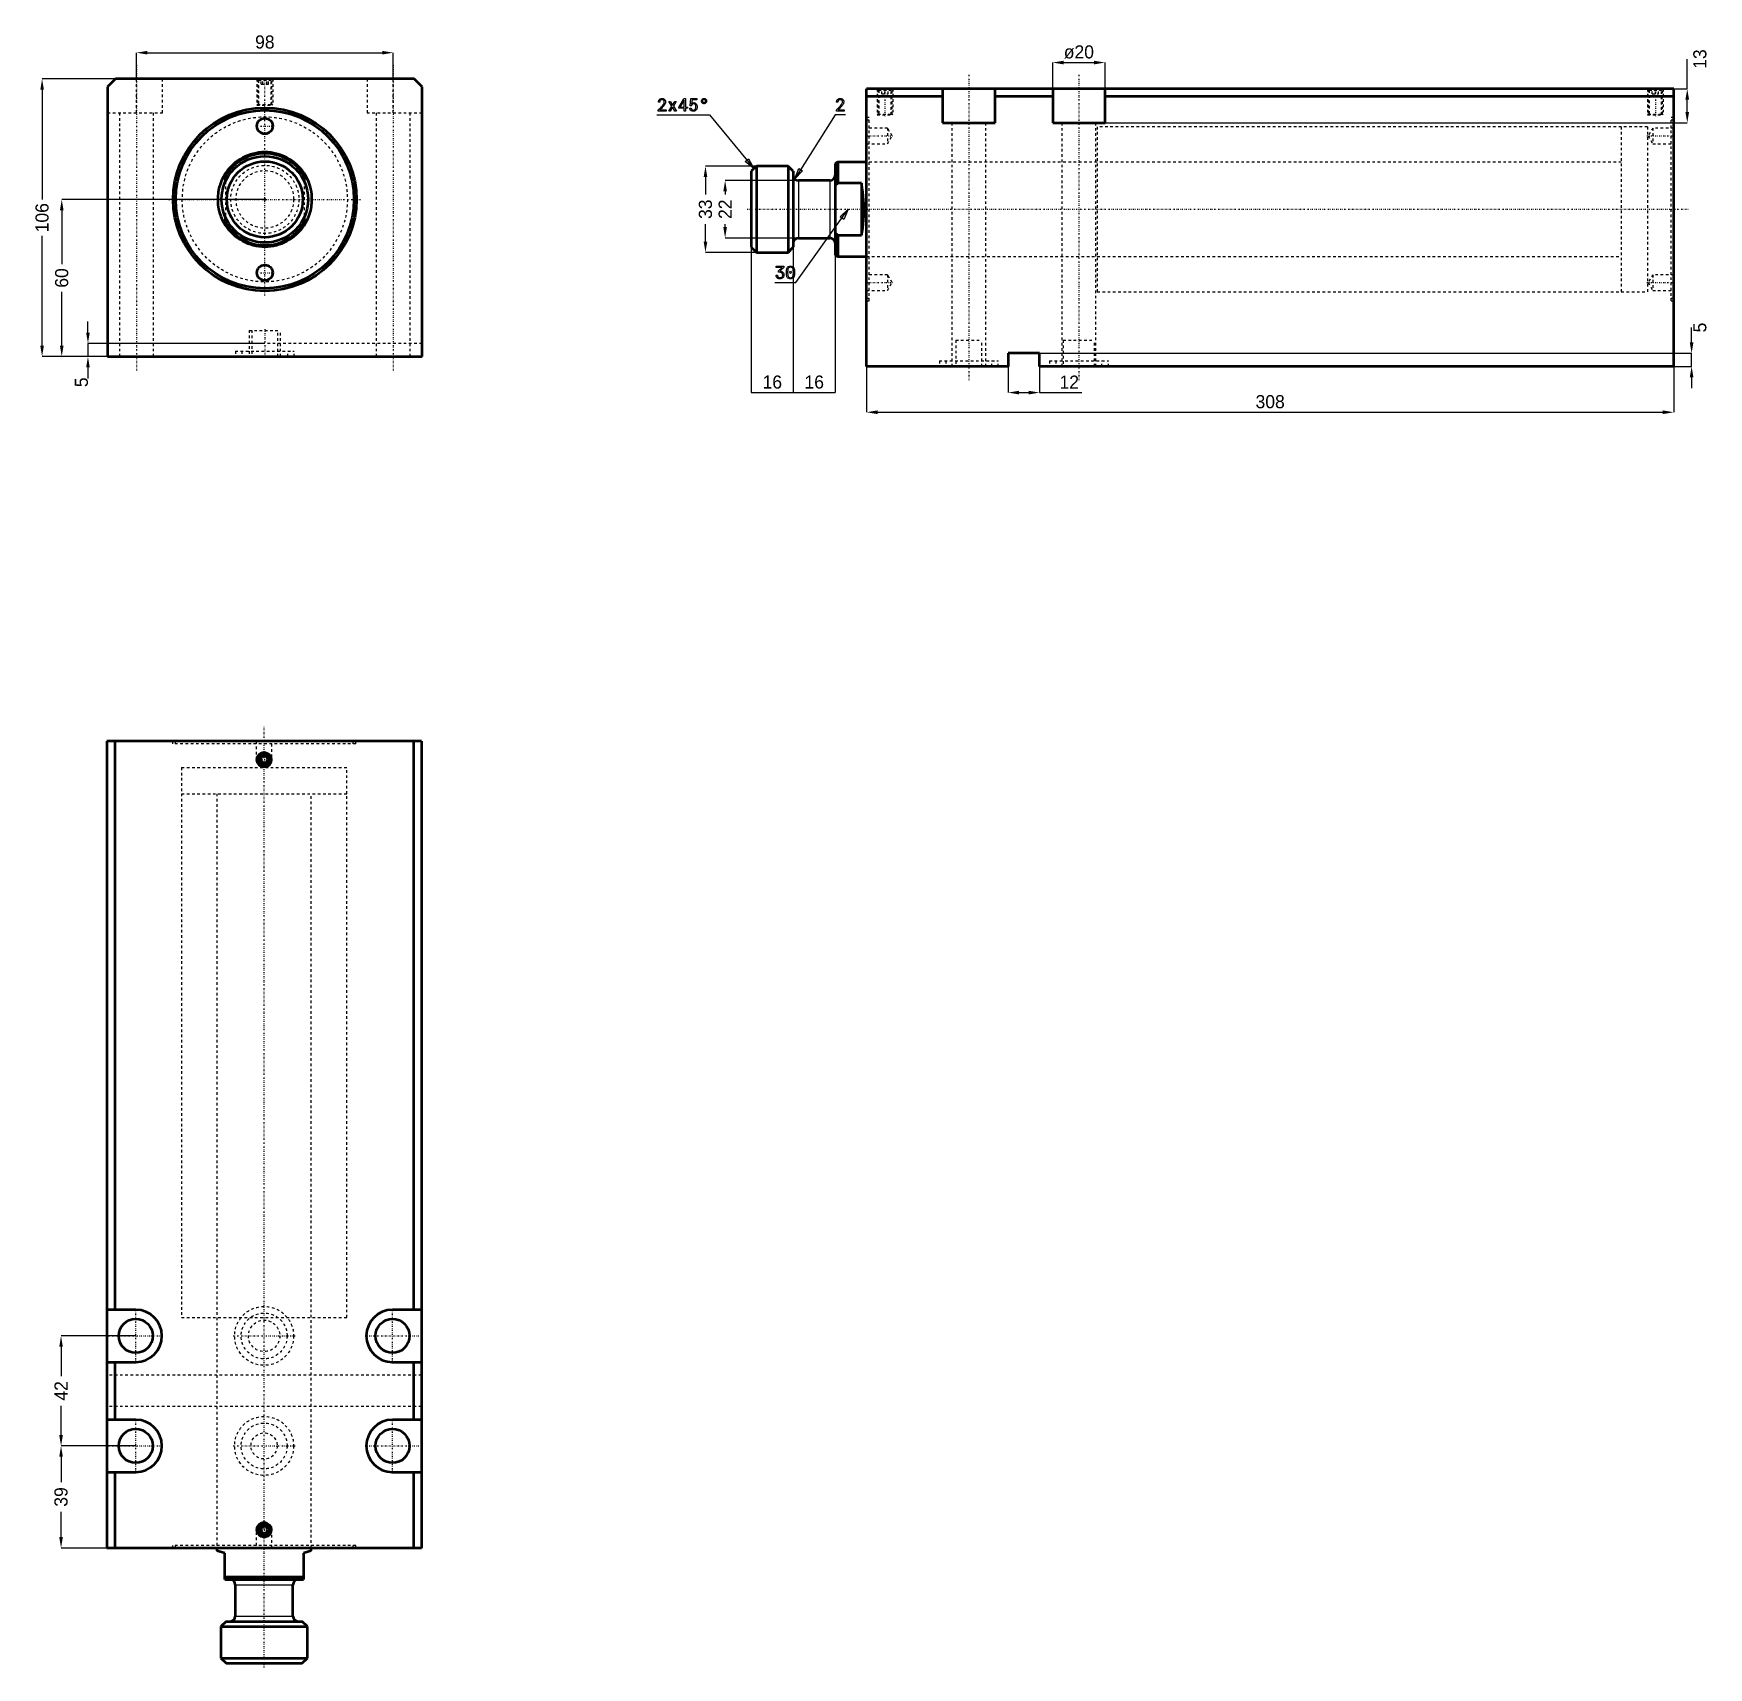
# Model space of a CAD drawing. Header units: millimetres. Extents: x -88 to 551, y -560 to 63.
import ezdxf

# ---------------------------------------------------------------- set-up
doc = ezdxf.new("R2010")
doc.units = ezdxf.units.MM
doc.linetypes.add('Center', pattern=[1.5, 0.45, -0.5, 0.05, -0.5])
doc.linetypes.add('Dashed', pattern=[2, 1, -1])
for name, color, linetype, lineweight in [('2d ConnectionPoints', 7, 'Continuous', 50), ('AM_0', 7, 'Continuous', 50), ('AM_4', 3, 'Continuous', 25), ('AM_5', 3, 'Continuous', 25), ('AM_7', 7, 'Center', 25), ('AM_9', 6, 'Dashed', 25)]:
    doc.layers.add(name, color=color, linetype=linetype, lineweight=lineweight)
doc.dimstyles.new('ISO-25', dxfattribs={"dimtxt": 2.5, "dimasz": 2.5, "dimexe": 1.25, "dimexo": 0.625, "dimtad": 1, "dimtxsty": 'Standard', "dimcen": 2.5, "dimadec": 0, "dimazin": 0, "dimtfac": 1, "dimtmove": 0, "dimatfit": 3, "dimfxl": 0, "dimarcsym": 0})

# ---------------------------------------------------------------- blocks, each defined once
blk = doc.blocks.new('1_JECX_MF_TLA_63_200_0_rod__0_in_JECX_MF_160_TLA_63_200_0__0')
at = {"layer": 'AM_0'}
for p, q in [((-15, 6.87), (-15, 9.95)), ((15, 9.95), (15, 6.87)), ((-15, -9.95), (-15, -6.87)), ((15, -6.87), (15, -9.95))]:
    blk.add_line(p, q, dxfattribs=at)
for points in [[(-15, 9.95), (-15.81, 8.6), (-16.5, 7.19), (-17.06, 5.73), (-17.5, 4.22), (-17.8, 2.68), (-17.97, 1.12), (-17.99, -0.45), (-17.89, -2.02), (-17.64, -3.57), (-17.26, -5.1), (-16.75, -6.58), (-16.12, -8.02), (-15.36, -9.39), (-15, -9.95)], [(15, -9.95), (15.81, -8.6), (16.5, -7.19), (17.06, -5.73), (17.5, -4.22), (17.8, -2.68), (17.97, -1.12), (17.99, 0.45), (17.89, 2.02), (17.64, 3.57), (17.26, 5.1), (16.75, 6.58), (16.12, 8.02), (15.36, 9.39), (15, 9.95)]]:
    blk.add_lwpolyline(points, dxfattribs=at)
for radius in [16.5, 14.5]:
    blk.add_circle((0, 0), radius, dxfattribs=at)
for radius, start, end in [(18, 33.55731, 146.44269), (17.5, 31.00272, 148.99728), (17.5, 211.00272, 328.99728), (18, 213.55731, 326.44269)]:
    blk.add_arc((0, 0), radius, start, end, dxfattribs=at)
at = {"layer": 'AM_9'}
for p, q in [((-15, 6.87), (-15, -6.87)), ((15, 6.87), (15, -6.87))]:
    blk.add_line(p, q, dxfattribs=at)
for radius in [13, 11]:
    blk.add_circle((0, 0), radius, dxfattribs=at)
blk = doc.blocks.new('2_JECX_MF_EXLA_63_200_0_body__0_in_JECX_MF_160_TLA_63_200_0__0')
at = {"layer": 'AM_0'}
for p, q in [((-57, 46), (-60, 43)), ((57, 46), (-57, 46)), ((60, 43), (57, 46)), ((-60, 43), (-60, -60)), ((60, -60), (60, 43)), ((-60, -60), (60, -60))]:
    blk.add_line(p, q, dxfattribs=at)
for centre, radius in [((0, 0), 35), ((0, 0), 34), ((0, 28), 3), ((0, -28), 3)]:
    blk.add_circle(centre, radius, dxfattribs=at)
at = {"layer": 'AM_5', "linetype": 'Dashed'}
for p, q in [((-3, 46), (-3, 36)), ((3, 46), (3, 36))]:
    blk.add_line(p, q, dxfattribs=at)
at = {"layer": 'AM_7'}
for p, q in [((-49, 51.3), (-49, -65.3)), ((49, 51.3), (49, -65.3)), ((0, -36.75), (0, 46.5)), ((-3.15, 28), (3.15, 28)), ((-36.75, 0), (36.75, 0)), ((-3.15, -28), (3.15, -28)), ((0, -49.5), (0, -60.5))]:
    blk.add_line(p, q, dxfattribs=at)
at = {"layer": 'AM_9'}
for p, q in [((-49, 33), (-49, 46)), ((-39, 33), (-39, 46)), ((-3, 46), (-2.73, 45.73)), ((-2.73, 45.73), (-2.73, 36.27)), ((-2.73, 45.73), (2.73, 45.73)), ((-1.9, 46), (-2.4, 45.5)), ((-2.4, 45.5), (2.4, 45.5)), ((-2.4, 45.5), (-2.4, 36)), ((-1.44, 44), (-1.44, 46)), ((-0.72, 44), (-0.72, 46)), ((0.72, 44), (0.72, 46)), ((1.44, 44), (1.44, 46)), ((2.4, 45.5), (1.9, 46)), ((2.4, 36), (2.4, 45.5)), ((2.73, 45.73), (3, 46)), ((2.73, 36.27), (2.73, 45.73)), ((39, 46), (39, 33)), ((49, 33), (49, 46)), ((-1.44, 44), (1.44, 44)), ((-60, 33), (-39, 33)), ((-55.5, 33), (-55.5, -60)), ((-42.5, -60), (-42.5, 33)), ((-2.73, 36.27), (-3, 36)), ((-3, 36), (3, 36)), ((-2.73, 36.27), (2.73, 36.27)), ((3, 36), (2.73, 36.27)), ((39, 33), (60, 33)), ((42.5, 33), (42.5, -60)), ((55.5, -60), (55.5, 33)), ((-6, -50), (6, -50)), ((-6, -50), (-6, -60)), ((-5, -50), (-5, -60)), ((5, -60), (5, -50)), ((6, -60), (6, -50)), ((60, -55), (-60, -55)), ((-11.25, -57.9), (11.25, -57.9)), ((-11.25, -57.9), (-11.25, -60)), ((-8.75, -57.9), (-8.75, -60)), ((8.75, -60), (8.75, -57.9)), ((11.25, -60), (11.25, -57.9))]:
    blk.add_line(p, q, dxfattribs=at)
blk.add_circle((0, 0), 31.5, dxfattribs=at)
blk = doc.blocks.new('*D3')
at = {"layer": 'AM_5', "color": 0, "lineweight": -2}
for p, q in [((-49, 46), (-49, 56)), ((-44.83, 56), (44.83, 56)), ((49, 46), (49, 56))]:
    blk.add_line(p, q, dxfattribs=at)
at = {"layer": 'AM_5', "color": 0}
for points in [[(-44.83, 56.69), (-44.83, 55.31), (-49, 56)], [(44.83, 55.31), (44.83, 56.69), (49, 56)]]:
    blk.add_solid(points, dxfattribs=at)
at = {"layer": 'Defpoints', "color": 0}
for p in [(49, 56), (-49, 46), (49, 46)]:
    blk.add_point(p, dxfattribs=at)
at = {"layer": 'AM_5', "color": 0, "insert": (0, 60.05), "char_height": 5, "attachment_point": 5}
blk.add_mtext('98', dxfattribs=at)
blk = doc.blocks.new('*D4')
at = {"layer": 'AM_5', "color": 0, "lineweight": -2}
for p, q in [((-57, 46), (-85, 46)), ((-85, 41.83), (-85, -0.03)), ((-85, -55.83), (-85, -13.97)), ((-60, -60), (-85, -60))]:
    blk.add_line(p, q, dxfattribs=at)
at = {"layer": 'AM_5', "color": 0}
for points in [[(-84.31, 41.83), (-85.69, 41.83), (-85, 46)], [(-85.69, -55.83), (-84.31, -55.83), (-85, -60)]]:
    blk.add_solid(points, dxfattribs=at)
at = {"layer": 'Defpoints', "color": 0}
for p in [(-57, 46), (-85, -60), (-60, -60)]:
    blk.add_point(p, dxfattribs=at)
at = {"layer": 'AM_5', "color": 0, "insert": (-85, -7), "char_height": 5, "attachment_point": 5, "rotation": 90}
blk.add_mtext('106', dxfattribs=at)
blk = doc.blocks.new('*D5')
at = {"layer": 'AM_5', "color": 0, "lineweight": -2}
for p, q in [((0, 0), (-77.5, 0)), ((-77.5, -4.17), (-77.5, -24.69)), ((-77.5, -55.83), (-77.5, -35.31)), ((-60, -60), (-77.5, -60))]:
    blk.add_line(p, q, dxfattribs=at)
at = {"layer": 'AM_5', "color": 0}
for points in [[(-76.81, -4.17), (-78.19, -4.17), (-77.5, 0)], [(-78.19, -55.83), (-76.81, -55.83), (-77.5, -60)]]:
    blk.add_solid(points, dxfattribs=at)
at = {"layer": 'Defpoints', "color": 0}
for p in [(0, 0), (-77.5, -60), (-60, -60)]:
    blk.add_point(p, dxfattribs=at)
at = {"layer": 'AM_5', "color": 0, "insert": (-77.5, -30), "char_height": 5, "attachment_point": 5, "rotation": 90}
blk.add_mtext('60', dxfattribs=at)
blk = doc.blocks.new('*D6')
at = {"layer": 'AM_5', "color": 0, "lineweight": -2}
for p, q in [((-67.5, -50.83), (-67.5, -46.67)), ((0, -55), (-67.5, -55)), ((-67.5, -55), (-67.5, -60)), ((-60, -60), (-67.5, -60)), ((-67.5, -64.17), (-67.5, -68.33))]:
    blk.add_line(p, q, dxfattribs=at)
at = {"layer": 'AM_5', "color": 0}
for points in [[(-68.19, -50.83), (-66.81, -50.83), (-67.5, -55)], [(-66.81, -64.17), (-68.19, -64.17), (-67.5, -60)]]:
    blk.add_solid(points, dxfattribs=at)
at = {"layer": 'Defpoints', "color": 0}
for p in [(0, -55), (-67.5, -60), (-60, -60)]:
    blk.add_point(p, dxfattribs=at)
at = {"layer": 'AM_5', "color": 0, "insert": (-70, -69.83), "char_height": 5, "attachment_point": 5, "rotation": 90}
blk.add_mtext('5', dxfattribs=at)
blk = doc.blocks.new('1_JECX_MF_TLA_63_200_0_rod__0_in_JECX_MF_160_TLA_63_200_0__4')
at = {"layer": 'AM_0'}
for p, q in [((-18, 0), (-18, -1.03)), ((18, -1.03), (18, 0)), ((-15, -2), (-18, -1.03)), ((-15, -12), (-15, -2)), ((18, -1.03), (15, -2)), ((15, -2), (15, -12)), ((-15, -11), (15, -11)), ((-15, -12), (15, -12)), ((-11, -14), (-11, -26)), ((11, -26), (11, -14)), ((-14.5, -28), (-16.5, -30)), ((-16.5, -30), (16.5, -30)), ((-16.5, -30), (-16.5, -42)), ((-14.5, -28), (14.5, -28)), ((16.5, -30), (14.5, -28)), ((16.5, -42), (16.5, -30)), ((-16.5, -42), (-14.5, -44)), ((-16.5, -42), (16.5, -42)), ((-14.5, -44), (14.5, -44)), ((14.5, -44), (16.5, -42))]:
    blk.add_line(p, q, dxfattribs=at)
for centre, start, end in [((-13, -14), 360, 90), ((13, -14), 90, 180), ((-13, -26), 270, 0), ((13, -26), 180, 270)]:
    blk.add_arc(centre, 2, start, end, dxfattribs=at)
at = {"layer": 'AM_4'}
for p, q in [((-11, -14), (11, -14)), ((-11, -26), (11, -26))]:
    blk.add_line(p, q, dxfattribs=at)
at = {"layer": 'AM_7'}
blk.add_line((0, -45.6), (0, 313.5), dxfattribs=at)
at = {"layer": 'AM_9'}
for p, q in [((-31.5, 298), (31.5, 298)), ((-31.5, 298), (-31.5, 288)), ((31.5, 288), (31.5, 298)), ((-31.5, 288), (31.5, 288)), ((-18, 288), (-18, 0)), ((18, 0), (18, 288))]:
    blk.add_line(p, q, dxfattribs=at)
blk = doc.blocks.new('2_JECX_MF_EXLA_63_200_0_body__0_in_JECX_MF_160_TLA_63_200_0__4')
at = {"layer": 'AM_0'}
for p, q in [((60, 308), (-60, 308)), ((-60, 308), (-60, 0)), ((-57, 308), (-57, 91)), ((57, 308), (57, 91)), ((60, 308), (60, 0)), ((-0.72, 302.25), (-1.44, 301)), ((-1.44, 301), (-0.72, 299.75)), ((0.72, 302.25), (-0.72, 302.25)), ((1.44, 301), (0.72, 302.25)), ((0.72, 299.75), (1.44, 301)), ((-0.72, 299.75), (0.72, 299.75)), ((-49, 91), (-60, 91)), ((60, 91), (49, 91)), ((-60, 71), (-49, 71)), ((-57, 71), (-57, 49)), ((49, 71), (60, 71)), ((57, 71), (57, 49)), ((-49, 49), (-60, 49)), ((60, 49), (49, 49)), ((-60, 29), (-49, 29)), ((-57, 29), (-57, 0)), ((49, 29), (60, 29)), ((57, 29), (57, 0)), ((-0.72, 8.25), (-1.44, 7)), ((-1.44, 7), (-0.72, 5.75)), ((0.72, 8.25), (-0.72, 8.25)), ((1.44, 7), (0.72, 8.25)), ((0.72, 5.75), (1.44, 7)), ((60, 0), (-60, 0)), ((-0.72, 5.75), (0.72, 5.75))]:
    blk.add_line(p, q, dxfattribs=at)
for centre, radius in [((0, 301), 2.73), ((0, 301), 2.4), ((0, 301), 1.9), ((-49, 81), 6.5), ((49, 81), 6.5), ((-49, 39), 6.5), ((49, 39), 6.5), ((0, 7), 2.73), ((0, 7), 2.4), ((0, 7), 1.9)]:
    blk.add_circle(centre, radius, dxfattribs=at)
for centre, start, end in [((-49, 81), 270, 90), ((49, 81), 90, 270), ((-49, 39), 270, 90), ((49, 39), 90, 270)]:
    blk.add_arc(centre, 10, start, end, dxfattribs=at)
at = {"layer": 'AM_5'}
for centre in [(0, 301), (0, 7)]:
    blk.add_arc(centre, 3, 75, 15, dxfattribs=at)
at = {"layer": 'AM_7'}
for p, q in [((-3.15, 301), (3.15, 301)), ((-49, 70.5), (-49, 91.5)), ((49, 70.5), (49, 91.5)), ((-59.5, 81), (-38.5, 81)), ((-11.81, 81), (11.81, 81)), ((38.5, 81), (59.5, 81)), ((-49, 28.5), (-49, 49.5)), ((49, 28.5), (49, 49.5)), ((-59.5, 39), (-38.5, 39)), ((-11.81, 39), (11.81, 39)), ((38.5, 39), (59.5, 39)), ((-3.15, 7), (3.15, 7))]:
    blk.add_line(p, q, dxfattribs=at)
at = {"layer": 'AM_9'}
for p, q in [((-35, 308), (-35, 307)), ((35, 307), (-35, 307)), ((-34, 308), (-34, 307)), ((-3, 308), (-3, 300)), ((3, 300), (3, 308)), ((34, 307), (34, 308)), ((35, 307), (35, 308)), ((-31.5, 298), (31.5, 298)), ((-31.5, 298), (-31.5, 88)), ((-3, 300), (3, 300)), ((-3, 300), (0, 298.27)), ((0, 298.27), (3, 300)), ((31.5, 88), (31.5, 298)), ((-31.5, 88), (31.5, 88)), ((-18, 88), (-18, 0)), ((18, 0), (18, 88)), ((60, 66), (-60, 66)), ((60, 54), (-60, 54)), ((0, 9.73), (-3, 8)), ((-3, 8), (3, 8)), ((-3, 8), (-3, 0)), ((3, 8), (0, 9.73)), ((3, 0), (3, 8)), ((35, 1), (-35, 1)), ((-35, 1), (-35, 0)), ((-34, 1), (-34, 0)), ((34, 0), (34, 1)), ((35, 0), (35, 1))]:
    blk.add_line(p, q, dxfattribs=at)
for centre, radius in [((0, 81), 11.25), ((0, 81), 8.75), ((0, 81), 6), ((0, 39), 11.25), ((0, 39), 8.75), ((0, 39), 5)]:
    blk.add_circle(centre, radius, dxfattribs=at)
blk = doc.blocks.new('*D12')
at = {"layer": 'AM_5', "color": 0, "lineweight": -2}
for p, q in [((-49.27, -433.87), (-77.77, -433.87)), ((-77.77, -438.04), (-77.77, -449.21)), ((-77.77, -471.71), (-77.77, -460.54)), ((-49.27, -475.87), (-77.77, -475.87))]:
    blk.add_line(p, q, dxfattribs=at)
at = {"layer": 'AM_5', "color": 0}
for points in [[(-78.46, -438.04), (-77.07, -438.04), (-77.77, -433.87)], [(-78.46, -471.71), (-77.07, -471.71), (-77.77, -475.87)]]:
    blk.add_solid(points, dxfattribs=at)
at = {"layer": 'Defpoints', "color": 0}
for p in [(-77.77, -433.87), (-49.27, -433.87), (-49.27, -475.87)]:
    blk.add_point(p, dxfattribs=at)
at = {"layer": 'AM_5', "color": 0, "insert": (-77.77, -454.87), "char_height": 5, "attachment_point": 5, "rotation": 90}
blk.add_mtext('42', dxfattribs=at)
blk = doc.blocks.new('*D13')
at = {"layer": 'AM_5', "color": 0, "lineweight": -2}
for p, q in [((-49.27, -475.87), (-77.77, -475.87)), ((-77.77, -480.04), (-77.77, -489.71)), ((-77.77, -510.71), (-77.77, -501.04)), ((-60.27, -514.87), (-77.77, -514.87))]:
    blk.add_line(p, q, dxfattribs=at)
at = {"layer": 'AM_5', "color": 0}
for points in [[(-78.46, -480.04), (-77.07, -480.04), (-77.77, -475.87)], [(-78.46, -510.71), (-77.07, -510.71), (-77.77, -514.87)]]:
    blk.add_solid(points, dxfattribs=at)
at = {"layer": 'Defpoints', "color": 0}
for p in [(-49.27, -475.87), (-77.77, -514.87), (-60.27, -514.87)]:
    blk.add_point(p, dxfattribs=at)
at = {"layer": 'AM_5', "color": 0, "insert": (-77.77, -495.37), "char_height": 5, "attachment_point": 5, "rotation": 90}
blk.add_mtext('39', dxfattribs=at)
blk = doc.blocks.new('1_JECX_MF_TLA_63_200_0_rod__0_in_JECX_MF_160_TLA_63_200_0__2')
at = {"layer": 'AM_0'}
for p, q in [((-42, 16.5), (-44, 14.5)), ((-44, 14.5), (-44, -14.5)), ((-30, 16.5), (-42, 16.5)), ((-42, 16.5), (-42, -16.5)), ((-28, 14.5), (-30, 16.5)), ((-30, 16.5), (-30, -16.5)), ((-28, 14.5), (-28, -14.5)), ((-11, 18), (-12, 17.5)), ((-12, 17.5), (-12, -17.5)), ((0, 18), (-11, 18)), ((-11, 18), (-11, 9.95)), ((-14, 11), (-26, 11)), ((-11, 9.95), (-12, 9.01)), ((-2, 9.95), (-11, 9.95)), ((-2, 9.95), (-2, -9.95)), ((-26, -11), (-14, -11)), ((-12, -9.01), (-11, -9.95)), ((-11, -9.95), (-2, -9.95)), ((-11, -9.95), (-11, -18)), ((-44, -14.5), (-42, -16.5)), ((-42, -16.5), (-30, -16.5)), ((-30, -16.5), (-28, -14.5)), ((-12, -17.5), (-11, -18)), ((-11, -18), (0, -18))]:
    blk.add_line(p, q, dxfattribs=at)
blk.add_lwpolyline([(-2, -9.95), (-1.74, -8.6), (-1.51, -7.19), (-1.33, -5.73), (-1.19, -4.22), (-1.09, -2.68), (-1.04, -1.12), (-1.03, 0.45), (-1.06, 2.02), (-1.14, 3.57), (-1.26, 5.1), (-1.43, 6.58), (-1.64, 8.02), (-1.88, 9.39), (-2, 9.95)], dxfattribs=at)
for centre, start, end in [((-26, 13), 180, 270), ((-14, 13), 270, 0), ((-26, -13), 90, 180), ((-14, -13), 360, 90)]:
    blk.add_arc(centre, 2, start, end, dxfattribs=at)
at = {"layer": 'AM_4'}
for p, q in [((-26, 11), (-26, -11)), ((-14, 11), (-14, -11))]:
    blk.add_line(p, q, dxfattribs=at)
at = {"layer": 'AM_7'}
blk.add_line((-45.6, 0), (313.5, 0), dxfattribs=at)
at = {"layer": 'AM_9'}
for p, q in [((298, 31.5), (288, 31.5)), ((288, 31.5), (288, -31.5)), ((298, 31.5), (298, -31.5)), ((288, 18), (0, 18)), ((0, -18), (288, -18)), ((288, -31.5), (298, -31.5))]:
    blk.add_line(p, q, dxfattribs=at)
blk = doc.blocks.new('2_JECX_MF_EXLA_63_200_0_body__0_in_JECX_MF_160_TLA_63_200_0__2')
at = {"layer": 'AM_0'}
for p, q in [((0, -60), (0, 46)), ((308, 46), (0, 46)), ((29, 46), (29, 33)), ((49, 33), (49, 46)), ((71, 46), (71, 33)), ((91, 33), (91, 46)), ((308, -60), (308, 46)), ((29, 43), (0, 43)), ((71, 43), (49, 43)), ((308, 43), (91, 43)), ((29, 33), (49, 33)), ((71, 33), (91, 33)), ((54, -55), (54, -60)), ((66, -55), (54, -55)), ((66, -60), (66, -55)), ((54, -60), (0, -60)), ((308, -60), (66, -60))]:
    blk.add_line(p, q, dxfattribs=at)
at = {"layer": 'AM_5', "linetype": 'Dashed'}
for p, q in [((4, 46), (4, 36)), ((10, 46), (10, 36)), ((298, 46), (298, 36)), ((304, 46), (304, 36))]:
    blk.add_line(p, q, dxfattribs=at)
at = {"layer": 'AM_7'}
for p, q in [((39, 51.3), (39, -65.3)), ((81, 51.3), (81, -65.3)), ((7, 46.5), (7, 35.5)), ((301, 46.5), (301, 35.5)), ((-0.49, 28), (10.22, 28)), ((297.78, 28), (308.49, 28)), ((-0.49, -28), (10.22, -28)), ((297.78, -28), (308.49, -28))]:
    blk.add_line(p, q, dxfattribs=at)
at = {"layer": 'AM_9'}
for p, q in [((4, 46), (4.27, 45.73)), ((4.27, 45.73), (4.27, 36.27)), ((4.27, 45.73), (9.73, 45.73)), ((5.1, 46), (4.6, 45.5)), ((4.6, 45.5), (4.6, 36)), ((4.6, 45.5), (9.4, 45.5)), ((5.75, 44), (5.75, 46)), ((7, 44), (7, 46)), ((8.25, 44), (8.25, 46)), ((9.4, 45.5), (8.9, 46)), ((9.4, 36), (9.4, 45.5)), ((9.73, 45.73), (10, 46)), ((9.73, 36.27), (9.73, 45.73)), ((298, 46), (298.27, 45.73)), ((298.27, 45.73), (298.27, 36.27)), ((298.27, 45.73), (303.73, 45.73)), ((299.1, 46), (298.6, 45.5)), ((298.6, 45.5), (298.6, 36)), ((298.6, 45.5), (303.4, 45.5)), ((299.75, 44), (299.75, 46)), ((301, 44), (301, 46)), ((302.25, 44), (302.25, 46)), ((303.4, 45.5), (302.9, 46)), ((303.4, 36), (303.4, 45.5)), ((303.73, 45.73), (304, 46)), ((303.73, 36.27), (303.73, 45.73)), ((5.75, 44), (8.25, 44)), ((299.75, 44), (302.25, 44)), ((1, 35), (0, 35)), ((1, 34), (0, 34)), ((1, -35), (1, 35)), ((4.27, 36.27), (4, 36)), ((4, 36), (10, 36)), ((4.27, 36.27), (9.73, 36.27)), ((10, 36), (9.73, 36.27)), ((32.5, 33), (32.5, -60)), ((45.5, -60), (45.5, 33)), ((74.5, 33), (74.5, -60)), ((87.5, -60), (87.5, 33)), ((298.27, 36.27), (298, 36)), ((298, 36), (304, 36)), ((298.27, 36.27), (303.73, 36.27)), ((304, 36), (303.73, 36.27)), ((307, -35), (307, 35)), ((308, 35), (307, 35)), ((308, 34), (307, 34)), ((8, 31), (0, 31)), ((9.73, 28), (8, 31)), ((8, 31), (8, 25)), ((8, 25), (9.73, 28)), ((298, 31.5), (88, 31.5)), ((88, 31.5), (88, -31.5)), ((298, 31.5), (298, -31.5)), ((300, 31), (298.27, 28)), ((298.27, 28), (300, 25)), ((308, 31), (300, 31)), ((300, 31), (300, 25)), ((0, 25), (8, 25)), ((300, 25), (308, 25)), ((88, 18), (0, 18)), ((0, -18), (88, -18)), ((8, -25), (0, -25)), ((9.73, -28), (8, -25)), ((8, -25), (8, -31)), ((300, -25), (298.27, -28)), ((308, -25), (300, -25)), ((300, -25), (300, -31)), ((0, -31), (8, -31)), ((8, -31), (9.73, -28)), ((88, -31.5), (298, -31.5)), ((298.27, -28), (300, -31)), ((300, -31), (308, -31)), ((0, -34), (1, -34)), ((0, -35), (1, -35)), ((307, -34), (308, -34)), ((307, -35), (308, -35)), ((34, -50), (44, -50)), ((34, -50), (34, -60)), ((44, -60), (44, -50)), ((75, -50), (87, -50)), ((75, -50), (75, -60)), ((87, -60), (87, -50)), ((27.75, -57.9), (50.25, -57.9)), ((27.75, -57.9), (27.75, -60)), ((30.25, -57.9), (30.25, -60)), ((47.75, -60), (47.75, -57.9)), ((50.25, -60), (50.25, -57.9)), ((69.75, -57.9), (92.25, -57.9)), ((69.75, -57.9), (69.75, -60)), ((72.25, -57.9), (72.25, -60)), ((89.75, -60), (89.75, -57.9)), ((92.25, -60), (92.25, -57.9))]:
    blk.add_line(p, q, dxfattribs=at)
blk = doc.blocks.new('*D26')
at = {"layer": 'AM_5', "color": 0, "lineweight": -2}
for p, q in [((300.66, 42.24), (300.66, 52.24)), ((304.83, 52.24), (316.49, 52.24)), ((320.66, 42.24), (320.66, 52.24))]:
    blk.add_line(p, q, dxfattribs=at)
at = {"layer": 'AM_5', "color": 0}
for points in [[(304.83, 52.93), (304.83, 51.54), (300.66, 52.24)], [(316.49, 52.93), (316.49, 51.54), (320.66, 52.24)]]:
    blk.add_solid(points, dxfattribs=at)
at = {"layer": 'Defpoints', "color": 0}
for p in [(320.66, 52.24), (300.66, 42.24), (320.66, 42.24)]:
    blk.add_point(p, dxfattribs=at)
at = {"layer": 'AM_5', "color": 0, "insert": (310.66, 56.24), "char_height": 5, "attachment_point": 5}
blk.add_mtext('ø20', dxfattribs=at)
blk = doc.blocks.new('*D27')
at = {"layer": 'AM_5', "color": 0, "lineweight": -2}
for p, q in [((542.83, 42.24), (542.83, 53.57)), ((320.66, 42.24), (542.83, 42.24)), ((542.83, 33.41), (542.83, 38.07)), ((320.66, 29.24), (542.83, 29.24))]:
    blk.add_line(p, q, dxfattribs=at)
at = {"layer": 'AM_5', "color": 0}
for points in [[(542.13, 38.07), (543.52, 38.07), (542.83, 42.24)], [(542.13, 33.41), (543.52, 33.41), (542.83, 29.24)]]:
    blk.add_solid(points, dxfattribs=at)
at = {"layer": 'Defpoints', "color": 0}
for p in [(320.66, 42.24), (542.83, 42.24), (320.66, 29.24)]:
    blk.add_point(p, dxfattribs=at)
at = {"layer": 'AM_5', "color": 0, "insert": (547.66, 53.57), "char_height": 5, "attachment_point": 5, "rotation": 90}
blk.add_mtext('13', dxfattribs=at)
blk = doc.blocks.new('*D28')
at = {"layer": 'AM_5', "color": 0, "lineweight": -2}
for p, q in [((229.66, -63.76), (229.66, -81.26)), ((537.66, -63.76), (537.66, -81.26)), ((233.83, -81.26), (533.49, -81.26))]:
    blk.add_line(p, q, dxfattribs=at)
at = {"layer": 'AM_5', "color": 0}
for points in [[(233.83, -80.57), (233.83, -81.96), (229.66, -81.26)], [(533.49, -80.57), (533.49, -81.96), (537.66, -81.26)]]:
    blk.add_solid(points, dxfattribs=at)
at = {"layer": 'Defpoints', "color": 0}
for p in [(229.66, -63.76), (537.66, -63.76), (537.66, -81.26)]:
    blk.add_point(p, dxfattribs=at)
at = {"layer": 'AM_5', "color": 0, "insert": (383.66, -77.26), "char_height": 5, "attachment_point": 5}
blk.add_mtext('308', dxfattribs=at)
blk = doc.blocks.new('*D29')
at = {"layer": 'AM_5', "color": 0, "lineweight": -2}
for p, q in [((201.66, -18.26), (201.66, -73.76)), ((217.66, -16.76), (217.66, -73.76)), ((201.66, -73.76), (217.66, -73.76))]:
    blk.add_line(p, q, dxfattribs=at)
at = {"layer": 'Defpoints', "color": 0}
for p in [(201.66, -18.26), (217.66, -16.76), (217.66, -73.76)]:
    blk.add_point(p, dxfattribs=at)
at = {"layer": 'AM_5', "color": 0, "insert": (209.66, -69.76), "char_height": 5, "attachment_point": 5}
blk.add_mtext('16', dxfattribs=at)
blk = doc.blocks.new('*D30')
at = {"layer": 'AM_5', "color": 0, "lineweight": -2}
for p, q in [((185.66, -18.26), (185.66, -73.76)), ((201.66, -18.26), (201.66, -73.76)), ((185.66, -73.76), (201.66, -73.76))]:
    blk.add_line(p, q, dxfattribs=at)
at = {"layer": 'Defpoints', "color": 0}
for p in [(185.66, -18.26), (201.66, -18.26), (201.66, -73.76)]:
    blk.add_point(p, dxfattribs=at)
at = {"layer": 'AM_5', "color": 0, "insert": (193.66, -69.76), "char_height": 5, "attachment_point": 5}
blk.add_mtext('16', dxfattribs=at)
blk = doc.blocks.new('*D31')
at = {"layer": 'AM_5', "color": 0, "lineweight": -2}
for p, q in [((187.66, 12.74), (168.16, 12.74)), ((168.16, 8.57), (168.16, 1.91)), ((168.16, -16.09), (168.16, -9.43)), ((187.66, -20.26), (168.16, -20.26))]:
    blk.add_line(p, q, dxfattribs=at)
at = {"layer": 'AM_5', "color": 0}
for points in [[(167.47, 8.57), (168.85, 8.57), (168.16, 12.74)], [(167.47, -16.09), (168.85, -16.09), (168.16, -20.26)]]:
    blk.add_solid(points, dxfattribs=at)
at = {"layer": 'Defpoints', "color": 0}
for p in [(168.16, 12.74), (187.66, 12.74), (187.66, -20.26)]:
    blk.add_point(p, dxfattribs=at)
at = {"layer": 'AM_5', "color": 0, "insert": (168.16, -3.76), "char_height": 5, "attachment_point": 5, "rotation": 90}
blk.add_mtext('33', dxfattribs=at)
blk = doc.blocks.new('*D32')
at = {"layer": 'AM_5', "color": 0, "lineweight": -2}
for p, q in [((203.66, 7.24), (175.66, 7.24)), ((175.66, 3.07), (175.66, 1.91)), ((175.66, -10.59), (175.66, -9.43)), ((203.66, -14.76), (175.66, -14.76))]:
    blk.add_line(p, q, dxfattribs=at)
at = {"layer": 'AM_5', "color": 0}
for points in [[(174.97, 3.07), (176.35, 3.07), (175.66, 7.24)], [(174.97, -10.59), (176.35, -10.59), (175.66, -14.76)]]:
    blk.add_solid(points, dxfattribs=at)
at = {"layer": 'Defpoints', "color": 0}
for p in [(175.66, 7.24), (203.66, 7.24), (203.66, -14.76)]:
    blk.add_point(p, dxfattribs=at)
at = {"layer": 'AM_5', "color": 0, "insert": (175.66, -3.76), "char_height": 5, "attachment_point": 5, "rotation": 90}
blk.add_mtext('22', dxfattribs=at)
blk = doc.blocks.new('*D33')
at = {"layer": 'AM_5', "color": 0, "lineweight": -2}
for p, q in [((283.66, -58.76), (283.66, -73.76)), ((295.66, -63.76), (295.66, -73.76)), ((287.83, -73.76), (291.49, -73.76)), ((295.66, -73.76), (311.83, -73.76))]:
    blk.add_line(p, q, dxfattribs=at)
at = {"layer": 'AM_5', "color": 0}
for points in [[(287.83, -73.07), (287.83, -74.46), (283.66, -73.76)], [(291.49, -73.07), (291.49, -74.46), (295.66, -73.76)]]:
    blk.add_solid(points, dxfattribs=at)
at = {"layer": 'Defpoints', "color": 0}
for p in [(283.66, -58.76), (295.66, -63.76), (295.66, -73.76)]:
    blk.add_point(p, dxfattribs=at)
at = {"layer": 'AM_5', "color": 0, "insert": (306.99, -69.76), "char_height": 5, "attachment_point": 5}
blk.add_mtext('12', dxfattribs=at)
blk = doc.blocks.new('*D34')
at = {"layer": 'AM_5', "color": 0, "lineweight": -2}
for p, q in [((544.49, -54.59), (544.49, -48.93)), ((283.66, -58.76), (544.49, -58.76)), ((295.66, -63.76), (544.49, -63.76)), ((544.49, -63.76), (544.49, -58.76)), ((544.49, -67.93), (544.49, -72.09))]:
    blk.add_line(p, q, dxfattribs=at)
at = {"layer": 'AM_5', "color": 0}
for points in [[(543.8, -54.59), (545.19, -54.59), (544.49, -58.76)], [(543.8, -67.93), (545.19, -67.93), (544.49, -63.76)]]:
    blk.add_solid(points, dxfattribs=at)
at = {"layer": 'Defpoints', "color": 0}
for p in [(283.66, -58.76), (295.66, -63.76), (544.49, -63.76)]:
    blk.add_point(p, dxfattribs=at)
at = {"layer": 'AM_5', "color": 0, "insert": (547.66, -48.93), "char_height": 5, "attachment_point": 5, "rotation": 90}
blk.add_mtext('5', dxfattribs=at)

msp = doc.modelspace()

# ---------------------------------------------------------------- linework, layer by layer
at = {"layer": '2d ConnectionPoints'}
for p in [(0, 0), (229.66, -3.761), (-0.266, -514.875)]:
    msp.add_point(p, dxfattribs=at)
at = {"layer": 'AM_5'}
for p, q in [((149.66, 32.239), (169.66, 32.239)), ((169.66, 32.239), (186.66, 11.739)), ((217.66, 32.239), (202.246, 7.825)), ((221.66, 32.239), (217.66, 32.239)), ((202.66, -31.761), (222.66, -3.761)), ((194.66, -31.761), (202.66, -31.761))]:
    msp.add_line(p, q, dxfattribs=at)
for points in [[(150.307, 34.35), (150.307, 34.35), (150.521, 34.546), (150.826, 34.832), (150.826, 34.832), (151.112, 35.108), (151.291, 35.288), (151.291, 35.288), (151.464, 35.469), (151.711, 35.753), (151.711, 35.753), (151.943, 36.053), (152.091, 36.261), (152.091, 36.261), (152.221, 36.469), (152.361, 36.765), (152.361, 36.765), (152.437, 37.042), (152.452, 37.217), (152.452, 37.217), (152.447, 37.315), (152.424, 37.453), (152.424, 37.453), (152.381, 37.582), (152.341, 37.662), (152.341, 37.662), (152.294, 37.737), (152.21, 37.835), (152.21, 37.835), (152.111, 37.918), (152.037, 37.964), (152.037, 37.964), (151.958, 38.003), (151.832, 38.045), (151.832, 38.045), (151.698, 38.067), (151.603, 38.072), (151.603, 38.072), (151.499, 38.067), (151.351, 38.044), (151.351, 38.044), (151.214, 38.001), (151.129, 37.961), (151.129, 37.961), (151.049, 37.913), (150.944, 37.826), (150.944, 37.826), (150.854, 37.721), (150.804, 37.641), (150.804, 37.641), (150.762, 37.554), (150.716, 37.412), (150.716, 37.412), (150.692, 37.257), (150.687, 37.145), (150.199, 37.145), (150.199, 37.145), (150.207, 37.312), (150.246, 37.544), (150.246, 37.544), (150.32, 37.755), (150.388, 37.883), (150.388, 37.883), (150.469, 38.001), (150.609, 38.154), (150.609, 38.154), (150.774, 38.281), (150.896, 38.351), (150.896, 38.351), (151.027, 38.408), (151.233, 38.471), (151.233, 38.471), (151.451, 38.504), (151.603, 38.51), (151.603, 38.51), (151.746, 38.504), (151.952, 38.473), (151.952, 38.473), (152.149, 38.415), (152.276, 38.361), (152.276, 38.361), (152.396, 38.295), (152.557, 38.176), (152.557, 38.176), (152.695, 38.032), (152.775, 37.922), (152.775, 37.922), (152.842, 37.802), (152.915, 37.607), (152.915, 37.607), (152.954, 37.393), (152.962, 37.24), (152.962, 37.24), (152.951, 37.066), (152.893, 36.8), (152.893, 36.8), (152.785, 36.526), (152.686, 36.339), (152.686, 36.339), (152.571, 36.153), (152.386, 35.885), (152.386, 35.885), (152.184, 35.628), (152.04, 35.463), (152.04, 35.463), (151.886, 35.296), (151.626, 35.025), (151.626, 35.025), (151.333, 34.73), (151.119, 34.519), (150.775, 34.181), (153.102, 34.178), (153.102, 33.739), (150.134, 33.739), (150.134, 34.194), (150.307, 34.35)], [(160.084, 34.779), (157.978, 34.779), (157.978, 35.202), (159.896, 38.452), (160.539, 38.452), (160.539, 35.218), (161.241, 35.218), (161.241, 34.779), (160.539, 34.779), (160.539, 33.739), (160.084, 33.739), (160.084, 34.779)], [(163.542, 33.681), (163.542, 33.681), (163.395, 33.686), (163.186, 33.712), (163.186, 33.712), (162.989, 33.761), (162.866, 33.806), (162.866, 33.806), (162.75, 33.862), (162.594, 33.966), (162.594, 33.966), (162.46, 34.095), (162.383, 34.194), (162.383, 34.194), (162.318, 34.305), (162.248, 34.492), (162.248, 34.492), (162.21, 34.703), (162.203, 34.857), (162.71, 34.857), (162.71, 34.857), (162.719, 34.711), (162.769, 34.521), (162.769, 34.521), (162.86, 34.364), (162.945, 34.279), (162.945, 34.279), (163.045, 34.209), (163.217, 34.133), (163.217, 34.133), (163.415, 34.092), (163.561, 34.084), (163.561, 34.084), (163.687, 34.091), (163.858, 34.127), (163.858, 34.127), (164.01, 34.194), (164.101, 34.256), (164.101, 34.256), (164.182, 34.329), (164.287, 34.455), (164.287, 34.455), (164.371, 34.6), (164.416, 34.708), (164.416, 34.708), (164.452, 34.822), (164.491, 35), (164.491, 35), (164.513, 35.188), (164.517, 35.319), (164.517, 35.319), (164.513, 35.438), (164.492, 35.612), (164.492, 35.612), (164.454, 35.779), (164.419, 35.886), (164.419, 35.886), (164.376, 35.988), (164.296, 36.125), (164.296, 36.125), (164.199, 36.244), (164.123, 36.313), (164.123, 36.313), (164.04, 36.372), (163.902, 36.435), (163.902, 36.435), (163.746, 36.469), (163.633, 36.476), (163.633, 36.476), (163.512, 36.468), (163.342, 36.426), (163.342, 36.426), (163.184, 36.349), (163.087, 36.278), (163.087, 36.278), (162.998, 36.192), (162.888, 36.043), (162.888, 36.043), (162.807, 35.867), (162.768, 35.735), (162.274, 35.735), (162.612, 38.465), (164.907, 38.465), (164.907, 38.042), (163.074, 38.042), (162.866, 36.479), (162.866, 36.479), (162.934, 36.563), (163.042, 36.673), (163.042, 36.673), (163.155, 36.763), (163.233, 36.812), (163.233, 36.812), (163.315, 36.853), (163.448, 36.896), (163.448, 36.896), (163.594, 36.92), (163.698, 36.924), (163.698, 36.924), (163.857, 36.916), (164.079, 36.871), (164.079, 36.871), (164.282, 36.787), (164.406, 36.71), (164.406, 36.71), (164.52, 36.618), (164.669, 36.457), (164.669, 36.457), (164.793, 36.268), (164.861, 36.126), (164.861, 36.126), (164.917, 35.976), (164.978, 35.737), (164.978, 35.737), (165.011, 35.483), (165.017, 35.306), (165.017, 35.306), (165.01, 35.119), (164.971, 34.855), (164.971, 34.855), (164.899, 34.611), (164.832, 34.459), (164.832, 34.459), (164.752, 34.318), (164.609, 34.131), (164.609, 34.131), (164.44, 33.974), (164.312, 33.886), (164.312, 33.886), (164.174, 33.812), (163.952, 33.732), (163.952, 33.732), (163.712, 33.689), (163.542, 33.681)], [(167.616, 36.534), (167.616, 36.534), (167.514, 36.54), (167.366, 36.568), (167.366, 36.568), (167.225, 36.621), (167.135, 36.669), (167.135, 36.669), (167.051, 36.727), (166.937, 36.828), (166.937, 36.828), (166.84, 36.946), (166.784, 37.035), (166.784, 37.035), (166.738, 37.129), (166.687, 37.275), (166.687, 37.275), (166.66, 37.429), (166.654, 37.535), (166.654, 37.535), (166.66, 37.642), (166.687, 37.795), (166.687, 37.795), (166.738, 37.942), (166.784, 38.036), (166.784, 38.036), (166.84, 38.124), (166.937, 38.243), (166.937, 38.243), (167.051, 38.344), (167.135, 38.401), (167.135, 38.401), (167.225, 38.45), (167.366, 38.503), (167.366, 38.503), (167.514, 38.531), (167.616, 38.536), (167.616, 38.536), (167.719, 38.531), (167.866, 38.503), (167.866, 38.503), (168.006, 38.45), (168.096, 38.401), (168.096, 38.401), (168.18, 38.344), (168.292, 38.243), (168.292, 38.243), (168.389, 38.125), (168.443, 38.037), (168.443, 38.037), (168.49, 37.944), (168.54, 37.797), (168.54, 37.797), (168.567, 37.643), (168.572, 37.535), (168.572, 37.535), (168.567, 37.428), (168.54, 37.273), (168.54, 37.273), (168.49, 37.127), (168.443, 37.033), (168.443, 37.033), (168.389, 36.945), (168.292, 36.828), (168.292, 36.828), (168.18, 36.727), (168.096, 36.669), (168.096, 36.669), (168.006, 36.621), (167.866, 36.568), (167.866, 36.568), (167.719, 36.54), (167.616, 36.534)], [(218.307, 34.35), (218.307, 34.35), (218.521, 34.546), (218.826, 34.832), (218.826, 34.832), (219.112, 35.108), (219.291, 35.288), (219.291, 35.288), (219.464, 35.469), (219.711, 35.753), (219.711, 35.753), (219.943, 36.053), (220.091, 36.261), (220.091, 36.261), (220.221, 36.469), (220.361, 36.765), (220.361, 36.765), (220.437, 37.042), (220.452, 37.217), (220.452, 37.217), (220.447, 37.315), (220.424, 37.453), (220.424, 37.453), (220.381, 37.582), (220.341, 37.662), (220.341, 37.662), (220.294, 37.737), (220.21, 37.835), (220.21, 37.835), (220.111, 37.918), (220.037, 37.964), (220.037, 37.964), (219.958, 38.003), (219.832, 38.045), (219.832, 38.045), (219.698, 38.067), (219.603, 38.072), (219.603, 38.072), (219.499, 38.067), (219.351, 38.044), (219.351, 38.044), (219.214, 38.001), (219.129, 37.961), (219.129, 37.961), (219.049, 37.913), (218.944, 37.826), (218.944, 37.826), (218.854, 37.721), (218.804, 37.641), (218.804, 37.641), (218.762, 37.554), (218.716, 37.412), (218.716, 37.412), (218.692, 37.257), (218.687, 37.145), (218.199, 37.145), (218.199, 37.145), (218.207, 37.312), (218.246, 37.544), (218.246, 37.544), (218.32, 37.755), (218.388, 37.883), (218.388, 37.883), (218.469, 38.001), (218.609, 38.154), (218.609, 38.154), (218.774, 38.281), (218.896, 38.351), (218.896, 38.351), (219.027, 38.408), (219.233, 38.471), (219.233, 38.471), (219.451, 38.504), (219.603, 38.51), (219.603, 38.51), (219.746, 38.504), (219.952, 38.473), (219.952, 38.473), (220.149, 38.415), (220.276, 38.361), (220.276, 38.361), (220.396, 38.295), (220.557, 38.176), (220.557, 38.176), (220.695, 38.032), (220.775, 37.922), (220.775, 37.922), (220.842, 37.802), (220.915, 37.607), (220.915, 37.607), (220.954, 37.393), (220.962, 37.24), (220.962, 37.24), (220.951, 37.066), (220.893, 36.8), (220.893, 36.8), (220.785, 36.526), (220.686, 36.339), (220.686, 36.339), (220.571, 36.153), (220.386, 35.885), (220.386, 35.885), (220.184, 35.628), (220.04, 35.463), (220.04, 35.463), (219.886, 35.296), (219.626, 35.025), (219.626, 35.025), (219.333, 34.73), (219.119, 34.519), (218.775, 34.181), (221.102, 34.178), (221.102, 33.739), (218.134, 33.739), (218.134, 34.194), (218.307, 34.35)], [(155.33, 35.524), (154.232, 37.314), (154.801, 37.314), (155.62, 35.959), (156.481, 37.314), (156.998, 37.314), (155.912, 35.566), (157.05, 33.739), (156.474, 33.739), (155.61, 35.143), (154.697, 33.739), (154.17, 33.739), (155.33, 35.524)], [(160.091, 35.218), (160.091, 37.906), (158.537, 35.218), (160.091, 35.218)], [(167.616, 36.931), (167.616, 36.931), (167.678, 36.934), (167.767, 36.951), (167.767, 36.951), (167.851, 36.983), (167.906, 37.012), (167.906, 37.012), (167.957, 37.047), (168.025, 37.108), (168.025, 37.108), (168.083, 37.18), (168.117, 37.233), (168.117, 37.233), (168.145, 37.29), (168.175, 37.379), (168.175, 37.379), (168.192, 37.471), (168.195, 37.535), (168.195, 37.535), (168.192, 37.599), (168.175, 37.692), (168.175, 37.692), (168.145, 37.781), (168.117, 37.838), (168.117, 37.838), (168.083, 37.891), (168.025, 37.963), (168.025, 37.963), (167.957, 38.024), (167.906, 38.059), (167.906, 38.059), (167.851, 38.088), (167.767, 38.12), (167.767, 38.12), (167.678, 38.137), (167.616, 38.14), (167.616, 38.14), (167.555, 38.137), (167.466, 38.12), (167.466, 38.12), (167.38, 38.088), (167.325, 38.059), (167.325, 38.059), (167.274, 38.024), (167.204, 37.963), (167.204, 37.963), (167.145, 37.891), (167.111, 37.838), (167.111, 37.838), (167.082, 37.781), (167.051, 37.692), (167.051, 37.692), (167.035, 37.599), (167.031, 37.535), (167.031, 37.535), (167.035, 37.471), (167.051, 37.379), (167.051, 37.379), (167.082, 37.29), (167.111, 37.233), (167.111, 37.233), (167.145, 37.18), (167.204, 37.108), (167.204, 37.108), (167.274, 37.047), (167.325, 37.012), (167.325, 37.012), (167.38, 36.983), (167.466, 36.951), (167.466, 36.951), (167.555, 36.934), (167.616, 36.931)], [(186.66, 11.739), (183.359, 14.415), (184.642, 15.479), (186.66, 11.739)], [(202.246, 7.825), (203.765, 11.793), (205.175, 10.903), (202.246, 7.825)], [(222.66, -3.761), (220.916, -7.636), (219.56, -6.667), (222.66, -3.761)], [(195.593, -28.954), (195.593, -28.954), (195.598, -29.064), (195.627, -29.219), (195.627, -29.219), (195.681, -29.361), (195.731, -29.448), (195.731, -29.448), (195.79, -29.529), (195.892, -29.635), (195.892, -29.635), (196.011, -29.724), (196.1, -29.773), (196.1, -29.773), (196.193, -29.814), (196.338, -29.858), (196.338, -29.858), (196.49, -29.882), (196.594, -29.887), (196.594, -29.887), (196.704, -29.882), (196.864, -29.858), (196.864, -29.858), (197.018, -29.813), (197.117, -29.772), (197.117, -29.772), (197.21, -29.722), (197.336, -29.632), (197.336, -29.632), (197.444, -29.525), (197.507, -29.443), (197.507, -29.443), (197.56, -29.356), (197.617, -29.215), (197.617, -29.215), (197.647, -29.062), (197.653, -28.954), (197.653, -28.954), (197.645, -28.8), (197.602, -28.588), (197.602, -28.588), (197.522, -28.398), (197.448, -28.283), (197.448, -28.283), (197.36, -28.179), (197.206, -28.043), (197.206, -28.043), (197.024, -27.931), (196.888, -27.87), (196.888, -27.87), (196.742, -27.821), (196.508, -27.767), (196.508, -27.767), (196.257, -27.738), (196.08, -27.732), (196.08, -27.277), (197.4, -25.984), (195.196, -25.984), (195.196, -25.548), (198.017, -25.548), (198.017, -26.003), (196.668, -27.336), (196.668, -27.336), (196.963, -27.404), (197.337, -27.551), (197.337, -27.551), (197.632, -27.752), (197.785, -27.916), (197.785, -27.916), (197.906, -28.098), (198.037, -28.396), (198.037, -28.396), (198.108, -28.721), (198.121, -28.954), (198.121, -28.954), (198.112, -29.122), (198.064, -29.357), (198.064, -29.357), (197.976, -29.57), (197.894, -29.7), (197.894, -29.7), (197.797, -29.819), (197.633, -29.975), (197.633, -29.975), (197.445, -30.103), (197.307, -30.173), (197.307, -30.173), (197.162, -30.23), (196.939, -30.292), (196.939, -30.292), (196.711, -30.326), (196.555, -30.332), (196.555, -30.332), (196.403, -30.326), (196.184, -30.293), (196.184, -30.293), (195.973, -30.231), (195.838, -30.175), (195.838, -30.175), (195.71, -30.105), (195.537, -29.978), (195.537, -29.978), (195.388, -29.824), (195.302, -29.705), (195.302, -29.705), (195.229, -29.575), (195.149, -29.361), (195.149, -29.361), (195.107, -29.125), (195.099, -28.954), (195.593, -28.954)], [(200.607, -30.326), (200.607, -30.326), (200.361, -30.314), (200.039, -30.251), (200.039, -30.251), (199.77, -30.134), (199.622, -30.027), (199.622, -30.027), (199.494, -29.898), (199.336, -29.672), (199.336, -29.672), (199.218, -29.406), (199.162, -29.206), (199.162, -29.206), (199.119, -28.986), (199.073, -28.616), (199.073, -28.616), (199.048, -28.196), (199.043, -27.888), (199.043, -27.888), (199.048, -27.588), (199.073, -27.176), (199.073, -27.176), (199.12, -26.812), (199.164, -26.595), (199.164, -26.595), (199.221, -26.397), (199.34, -26.133), (199.34, -26.133), (199.499, -25.908), (199.627, -25.781), (199.627, -25.781), (199.776, -25.673), (200.043, -25.558), (200.043, -25.558), (200.364, -25.495), (200.607, -25.483), (200.607, -25.483), (200.851, -25.495), (201.173, -25.558), (201.173, -25.558), (201.441, -25.673), (201.59, -25.781), (201.59, -25.781), (201.718, -25.908), (201.877, -26.132), (201.877, -26.132), (201.997, -26.396), (202.054, -26.593), (202.054, -26.593), (202.098, -26.81), (202.146, -27.174), (202.146, -27.174), (202.171, -27.587), (202.176, -27.888), (202.176, -27.888), (202.171, -28.191), (202.145, -28.607), (202.145, -28.607), (202.095, -28.977), (202.05, -29.198), (202.05, -29.198), (201.99, -29.399), (201.868, -29.668), (201.868, -29.668), (201.707, -29.896), (201.578, -30.025), (201.578, -30.025), (201.429, -30.133), (201.163, -30.251), (201.163, -30.251), (200.846, -30.314), (200.607, -30.326)], [(200.607, -29.897), (200.607, -29.897), (200.778, -29.886), (201.004, -29.832), (201.004, -29.832), (201.192, -29.73), (201.297, -29.637), (201.297, -29.637), (201.388, -29.526), (201.5, -29.334), (201.5, -29.334), (201.583, -29.11), (201.622, -28.944), (201.622, -28.944), (201.652, -28.764), (201.684, -28.464), (201.684, -28.464), (201.702, -28.13), (201.705, -27.888), (201.705, -27.888), (201.702, -27.632), (201.687, -27.286), (201.687, -27.286), (201.658, -26.985), (201.632, -26.811), (201.632, -26.811), (201.596, -26.653), (201.517, -26.442), (201.517, -26.442), (201.409, -26.262), (201.32, -26.159), (201.32, -26.159), (201.215, -26.073), (201.022, -25.979), (201.022, -25.979), (200.787, -25.928), (200.607, -25.919), (200.607, -25.919), (200.427, -25.928), (200.194, -25.979), (200.194, -25.979), (200.002, -26.073), (199.898, -26.159), (199.898, -26.159), (199.81, -26.262), (199.702, -26.442), (199.702, -26.442), (199.624, -26.653), (199.588, -26.811), (199.588, -26.811), (199.561, -26.985), (199.533, -27.286), (199.533, -27.286), (199.518, -27.632), (199.515, -27.888), (199.515, -27.888), (199.518, -28.132), (199.535, -28.468), (199.535, -28.468), (199.566, -28.768), (199.594, -28.948), (199.594, -28.948), (199.633, -29.113), (199.714, -29.334), (199.714, -29.334), (199.825, -29.526), (199.914, -29.637), (199.914, -29.637), (200.019, -29.73), (200.208, -29.832), (200.208, -29.832), (200.434, -29.886), (200.607, -29.897)], [(200.171, -27.888), (200.607, -27.401), (201.042, -27.888), (200.607, -28.33), (200.171, -27.888)]]:
    msp.add_lwpolyline(points, dxfattribs=at)

# ---------------------------------------------------------------- block references
for name, p in [('2_JECX_MF_EXLA_63_200_0_body__0_in_JECX_MF_160_TLA_63_200_0__0', (0, 0)), ('2_JECX_MF_EXLA_63_200_0_body__0_in_JECX_MF_160_TLA_63_200_0__2', (229.66, -3.761)), ('1_JECX_MF_TLA_63_200_0_rod__0_in_JECX_MF_160_TLA_63_200_0__2', (229.66, -3.761)), ('1_JECX_MF_TLA_63_200_0_rod__0_in_JECX_MF_160_TLA_63_200_0__0', (0, 0)), ('1_JECX_MF_TLA_63_200_0_rod__0_in_JECX_MF_160_TLA_63_200_0__4', (-0.266, -514.875)), ('2_JECX_MF_EXLA_63_200_0_body__0_in_JECX_MF_160_TLA_63_200_0__4', (-0.266, -514.875))]:
    msp.add_blockref(name, p)

# ---------------------------------------------------------------- dimensions: what is measured, and where the dimension line sits
for base, p1, p2, text, override, picture, middle in [((49, 56), (-49, 46), (49, 46), '98', {"dimtxt": 5, "dimasz": 4.166667, "dimexe": 0, "dimexo": 0, "dimgap": 1.5}, '*D3', (0, 56)), ((320.66, 52.239), (300.66, 42.239), (320.66, 42.239), 'ø20', {"dimtxt": 5, "dimasz": 4.166667, "dimexe": 0, "dimexo": 0, "dimgap": 1.5}, '*D26', (310.66, 52.239)), ((201.66, -73.761), (185.66, -18.261), (201.66, -18.261), '16', {"dimtxt": 5, "dimasz": 0, "dimexe": 0, "dimexo": 0, "dimgap": 1.5}, '*D30', (193.66, -73.761)), ((217.66, -73.761), (201.66, -18.261), (217.66, -16.761), '16', {"dimtxt": 5, "dimasz": 0, "dimexe": 0, "dimexo": 0, "dimgap": 1.5}, '*D29', (209.66, -73.761)), ((537.66, -81.261), (229.66, -63.761), (537.66, -63.761), '308', {"dimtxt": 5, "dimasz": 4.166667, "dimexe": 0, "dimexo": 0, "dimgap": 1.5}, '*D28', (383.66, -81.261)), ((295.66, -73.761), (283.66, -58.761), (295.66, -63.761), '12', {"dimtxt": 5, "dimasz": 4.166667, "dimexe": 0, "dimexo": 0, "dimgap": 1.5}, '*D33', (306.993, -73.761))]:
    dim = msp.add_linear_dim(base=base, p1=p1, p2=p2, text=text, dimstyle='ISO-25', override=override, dxfattribs=at)
    dim.commit()
    dim.dimension.update_dxf_attribs({"geometry": picture, "text_midpoint": middle, "dimtype": 160})
for base, p1, p2, text, picture, middle in [((542.827, 42.239), (320.66, 29.239), (320.66, 42.239), '13', '*D27', (547.66, 53.573)), ((-85, -60), (-57, 46), (-60, -60), '106', '*D4', (-85, -7)), ((168.16, 12.739), (187.66, -20.261), (187.66, 12.739), '33', '*D31', (168.16, -3.761)), ((175.66, 7.239), (203.66, -14.761), (203.66, 7.239), '22', '*D32', (175.66, -3.761)), ((-77.5, -60), (0, 0), (-60, -60), '60', '*D5', (-77.5, -30)), ((-67.5, -60), (0, -55), (-60, -60), '5', '*D6', (-70, -69.833)), ((544.493, -63.761), (283.66, -58.761), (295.66, -63.761), '5', '*D34', (547.66, -48.927)), ((-77.766, -433.875), (-49.266, -475.875), (-49.266, -433.875), '42', '*D12', (-77.766, -454.875)), ((-77.766, -514.875), (-49.266, -475.875), (-60.266, -514.875), '39', '*D13', (-77.766, -495.375))]:
    dim = msp.add_linear_dim(base=base, p1=p1, p2=p2, angle=90, text=text, dimstyle='ISO-25', override={"dimtxt": 5, "dimasz": 4.166667, "dimexe": 0, "dimexo": 0, "dimgap": 1.5}, dxfattribs=at)
    dim.commit()
    dim.dimension.update_dxf_attribs({"geometry": picture, "text_midpoint": middle, "dimtype": 160, "text_rotation": 90})

doc.saveas('drawing.dxf')
